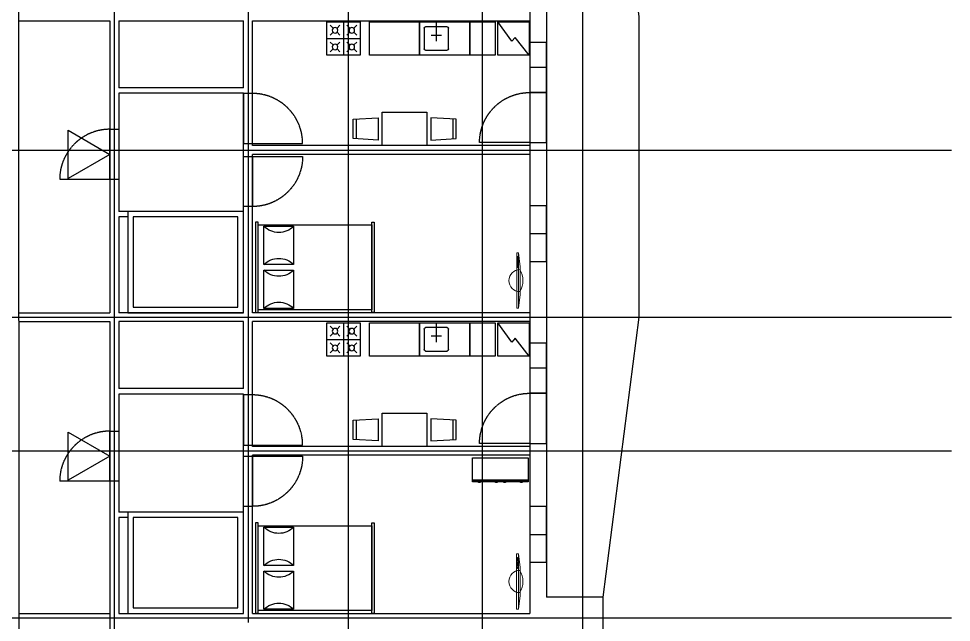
# Model space of a CAD drawing. Header units: millimetres. Extents: x -10810 to 173005, y -5940 to 37270.
# Drawn here: x 16341 to 33080, y 7417 to 18257 of the extents above; entities that cross this region are included whole.
import ezdxf

# ---------------------------------------------------------------- set-up
doc = ezdxf.new("R2010")
doc.units = ezdxf.units.MM
doc.linetypes.add('Штрих-пунктир', pattern=[24, 20, -1.5, 1, -1.5])
for name, color, linetype in [('Двери', 100, 'Continuous'), ('Мебель', 130, 'Continuous'), ('Окна', 130, 'Continuous'), ('Оси 2', 240, 'Continuous'), ('Стены', 40, 'Continuous')]:
    doc.layers.add(name, color=color, linetype=linetype)

# ---------------------------------------------------------------- blocks, each defined once
blk = doc.blocks.new('OZ862')
at = {"layer": 'Мебель'}
for p, q in [((-866, 475), (-866, 125)), ((866, 475), (866, 125))]:
    blk.add_line(p, q, dxfattribs=at)
for points in [[(-400, 0), (400, 0), (400, 600), (-400, 600)], [(-474, 100), (-924, 125), (-924, 475), (-474, 500)], [(474, 100), (924, 125), (924, 475), (474, 500)]]:
    blk.add_lwpolyline(points, close=True, dxfattribs=at)
blk = doc.blocks.new('MKICHA2')
at = {"layer": 'Мебель'}
for p, q in [((-2753, 0), (-2753, -600)), ((-1853, 0), (-2753, 0)), ((-1853, -600), (-1853, 0)), ((-185, -2), (-785, -2)), ((-785, -2), (-785, -602)), ((-723, -63), (-670, -116)), ((-599, -116), (-546, -63)), ((-485, -2), (-485, -602)), ((-370, -116), (-423, -63)), ((-299, -116), (-246, -63)), ((-185, -602), (-185, -2)), ((-185, -302), (-785, -302)), ((-723, -240), (-670, -187)), ((-599, -187), (-546, -240)), ((-423, -240), (-370, -187)), ((-246, -240), (-299, -187)), ((-723, -363), (-670, -416)), ((-723, -540), (-670, -487)), ((-599, -416), (-546, -363)), ((-599, -487), (-546, -540)), ((-370, -416), (-423, -363)), ((-423, -540), (-370, -487)), ((-299, -416), (-246, -363)), ((-246, -540), (-299, -487)), ((-2753, -600), (-1853, -600)), ((-785, -602), (-185, -602))]:
    blk.add_line(p, q, dxfattribs=at)
at = {"layer": 'Мебель', "linetype": 'Continuous'}
for p, q in [((-2371, -483), (-2371, -113)), ((-2346, -88), (-1958, -88)), ((-2152, 0), (-2152, -348)), ((-1933, -113), (-1933, -483)), ((-2057, -238), (-2247, -238)), ((-1958, -508), (-2346, -508))]:
    blk.add_line(p, q, dxfattribs=at)
at = {"layer": 'Мебель'}
for points in [[(-3817, -601), (-3254, -601), (-3254, 0), (-3817, 0)], [(-3206, -601), (-2756, -601), (-2756, -1), (-3206, -1)], [(-1852, -601), (-952, -601), (-952, -1), (-1852, -1)]]:
    blk.add_lwpolyline(points, close=True, dxfattribs=at)
blk.add_lwpolyline([(-3817, -601), (-3565, -279), (-3510, -347), (-3254, 0)], dxfattribs=at)
for centre in [(-635, -152), (-335, -152), (-635, -452), (-335, -452)]:
    blk.add_circle(centre, 50, dxfattribs=at)
at = {"layer": 'Мебель', "linetype": 'Continuous'}
for centre, start, end in [((-2346, -113), 90, 180), ((-1958, -113), 0, 90), ((-2346, -483), 180, 270), ((-1958, -483), 270, 0)]:
    blk.add_arc(centre, 25, start, end, dxfattribs=at)
blk = doc.blocks.new('A$C165f3cd8')
at = {"layer": 'Двери', "linetype": 'Штрих-пунктир'}
blk.add_line((160, 0), (1060, 0), dxfattribs=at)
blk.add_lwpolyline([(0, 900), (0, 0), (160, 0), (160, 900)], close=True, dxfattribs=at)
blk.add_arc((160, 0), 900, 0, 90, dxfattribs=at)
blk = doc.blocks.new('m_14')
at = {"layer": 'Мебель'}
for p, q in [((-813, 2083), (-813, 2133)), ((-813, 2133), (809, 2133)), ((762, 2083), (-813, 2083)), ((-761, 2083), (-761, 45)), ((809, 2082), (686, 2082)), ((762, 45), (762, 2083)), ((809, 2133), (809, 2082)), ((-50, 1981), (-736, 1981)), ((-736, 1981), (-736, 1448)), ((-50, 1448), (-50, 1981)), ((738, 1981), (52, 1981)), ((52, 1981), (52, 1448)), ((738, 1448), (738, 1981)), ((-736, 1448), (-50, 1448)), ((52, 1448), (738, 1448)), ((812, 45), (-812, 45)), ((-812, 45), (-812, 0)), ((-812, 0), (812, 0)), ((-761, 45), (762, 45)), ((812, 0), (812, 45))]:
    blk.add_line(p, q, dxfattribs=at)
for centre, start, end in [((-1002, 1714), 0, 45), ((217, 1714), 135, 180), ((-215, 1714), 0, 45), ((1004, 1714), 135, 180), ((-1002, 1714), 315, 0), ((217, 1714), 180, 225), ((-215, 1714), 315, 0), ((1004, 1714), 180, 225)]:
    blk.add_arc(centre, 377, start, end, dxfattribs=at)
blk = doc.blocks.new('Телевизор 2 10')
at = {"layer": 'Мебель', "linetype": 'Continuous', "lineweight": 20}
for p, q in [((355, 91), (0, 46)), ((0, 46), (0, 0)), ((0, 46), (1422, 46)), ((0, 0), (1422, 0)), ((1066, 91), (355, 91)), ((1043, 18), (1043, 30)), ((1043, 30), (1090, 30)), ((1090, 18), (1043, 18)), ((1422, 46), (1066, 91)), ((1090, 30), (1090, 18)), ((1114, 18), (1114, 30)), ((1114, 30), (1208, 30)), ((1208, 18), (1114, 18)), ((1208, 30), (1208, 18)), ((1232, 18), (1232, 30)), ((1232, 30), (1327, 30)), ((1327, 18), (1232, 18)), ((1327, 30), (1327, 18)), ((1422, 0), (1422, 46))]:
    blk.add_line(p, q, dxfattribs=at)
for centre, radius, start, end in [((711, -409), 569, 60, 120), ((711, 83), 284, 180, 0)]:
    blk.add_arc(centre, radius, start, end, dxfattribs=at)
blk = doc.blocks.new('SIDE-OP TAMBOUR&  EXT UNIT9')
at = {"layer": 'Мебель', "linetype": 'Continuous'}
for p, q in [((0, 0), (-1000, 0)), ((-1000, 0), (-1000, -400)), ((0, -400), (0, 0)), ((-1000, -400), (0, -400)), ((0, -400), (-1000, -400)), ((-1000, -400), (-1000, -430)), ((-1000, -430), (0, -430)), ((-860, -430), (-890, -430)), ((-890, -430), (-890, -440)), ((-890, -440), (-859, -440)), ((-859, -440), (-860, -430)), ((-560, -430), (-590, -430)), ((-590, -430), (-590, -440)), ((-590, -440), (-559, -440)), ((-559, -440), (-560, -430)), ((-410, -430), (-440, -430)), ((-440, -430), (-440, -440)), ((-440, -440), (-410, -440)), ((-410, -440), (-410, -430)), ((-110, -430), (-140, -430)), ((-140, -430), (-140, -440)), ((-140, -440), (-110, -440)), ((-110, -440), (-110, -430)), ((0, -430), (0, -400))]:
    blk.add_line(p, q, dxfattribs=at)
blk = doc.blocks.new('A$C8e7d7bf6')
at = {"layer": 'Мебель', "color": 4}
for name, p in [('MKICHA2', (3817, 5220)), ('OZ862', (2235, 2997))]:
    blk.add_blockref(name, p, dxfattribs=at)
at = {"layer": 'Мебель', "color": 4, "linetype": 'Continuous'}
blk.add_blockref('SIDE-OP TAMBOUR&  EXT UNIT9', (1015, 2793), dxfattribs=at)
at = {"layer": 'Мебель', "color": 4, "rotation": 270}
blk.add_blockref('m_14', (2778, 812), dxfattribs=at)
at = {"layer": 'Мебель', "color": 4, "xscale": 0.7000000000116415, "yscale": 0.7000000000116415, "zscale": 0.7000000000116415, "rotation": 90}
blk.add_blockref('Телевизор 2 10', (223, 76), dxfattribs=at)
blk = doc.blocks.new('A$Ce87d5fae')
at = {"layer": 'Двери', "linetype": 'Штрих-пунктир'}
blk.add_line((300, 0), (1200, 0), dxfattribs=at)
blk.add_lwpolyline([(300, 0), (0, 0), (0, 900), (300, 900)], close=True, dxfattribs=at)
blk.add_arc((300, 0), 900, 0, 90, dxfattribs=at)
blk = doc.blocks.new('A$C430118ef')
at = {"layer": 'Окна', "linetype": 'Штрих-пунктир'}
for p, q in [((0, 0), (0, 900)), ((0, 900), (300, 900)), ((300, 900), (300, 0)), ((0, 450), (300, 450)), ((300, 0), (0, 0))]:
    blk.add_line(p, q, dxfattribs=at)
blk = doc.blocks.new('A$C04651dfc')
at = {"layer": 'Окна', "linetype": 'Штрих-пунктир'}
for p, q in [((0, 500), (0, 1000)), ((0, 1000), (300, 1000)), ((300, 1000), (300, 500)), ((300, 500), (0, 500)), ((0, 0), (0, 500)), ((300, 500), (300, 0)), ((300, 0), (0, 0))]:
    blk.add_line(p, q, dxfattribs=at)

msp = doc.modelspace()

# ---------------------------------------------------------------- linework, layer by layer
at = {"layer": 'Двери', "linetype": 'Штрих-пунктир'}
for p, q in [((17977.304, 15370), (17077.304, 15370)), ((17977.304, 9950), (17077.304, 9950))]:
    msp.add_line(p, q, dxfattribs=at)
at = {"layer": 'Двери'}
for points in [[(17977.304, 15820), (17227.304, 15386.987), (17227.304, 16253.013)], [(17977.304, 10400), (17227.304, 9966.987), (17227.304, 10833.013)]]:
    msp.add_lwpolyline(points, close=True, dxfattribs=at)
at = {"layer": 'Двери', "linetype": 'Штрих-пунктир'}
for points in [[(18137.304, 16270), (18137.304, 15370), (17977.304, 15370), (17977.304, 16270)], [(18137.304, 10850), (18137.304, 9950), (17977.304, 9950), (17977.304, 10850)]]:
    msp.add_lwpolyline(points, close=True, dxfattribs=at)
for centre in [(17977.304, 15370), (17977.304, 9950)]:
    msp.add_arc(centre, 900, 90, 180, dxfattribs=at)
at = {"layer": 'Оси 2', "linetype": 'Штрих-пунктир'}
for p, q in [((18057.304, 35270), (18057.304, -3940)), ((20457.304, 35270), (20457.304, 7416.76)), ((22257.304, 35270), (22257.304, -3940)), ((24657.304, 35270), (24657.304, -3940)), ((26457.304, 35270), (26457.304, -3940)), ((-8810, 15896.76), (33080, 15896.76)), ((-8810, 12896.76), (33080, 12896.76)), ((-8810, 7496.76), (33080, 7496.76))]:
    msp.add_line(p, q, dxfattribs=at)
at = {"layer": 'Оси 2', "linetype": 'Continuous'}
msp.add_line((-8810, 10496.76), (33080, 10496.76), dxfattribs=at)
at = {"layer": 'Стены', "linetype": 'Continuous'}
for p, q in [((16337.234, 29016.76), (16344.672, 5940)), ((25512.352, 23776.76), (25512.352, 7576.76)), ((25812.352, 23406.76), (25812.352, 7866.76)), ((17977.304, 18216.76), (17977.304, 12976.76)), ((18137.304, 18216.76), (18137.304, 17016.76)), ((20377.304, 17016.76), (18137.304, 17016.76)), ((18137.304, 16916.76), (18137.304, 14796.76)), ((20377.304, 16916.76), (18137.304, 16916.76)), ((25512.352, 15976.76), (20537.304, 15976.76)), ((25512.352, 15816.76), (20537.304, 15816.76)), ((18297.304, 14796.76), (18137.304, 14796.76)), ((18137.304, 14696.76), (18137.304, 12976.76)), ((18297.304, 14696.76), (18137.304, 14696.76)), ((17977.304, 12816.76), (17977.304, 5940)), ((18137.304, 12816.76), (18137.304, 11616.76)), ((20377.304, 11616.76), (18137.304, 11616.76)), ((18137.304, 11516.76), (18137.304, 9396.76)), ((20377.304, 11516.76), (18137.304, 11516.76)), ((25512.352, 10576.76), (20537.304, 10576.76)), ((25512.352, 10416.76), (20537.304, 10416.76)), ((18297.304, 9396.76), (18137.304, 9396.76)), ((18137.304, 9296.76), (18137.304, 7576.76)), ((18297.304, 9296.76), (18137.304, 9296.76)), ((26827.304, 7866.76), (25812.352, 7866.76))]:
    msp.add_line(p, q, dxfattribs=at)
at = {"layer": 'Стены', "linetype": 'Штрих-пунктир'}
for p, q in [((16344.171, 18216.76), (17977.304, 18216.76)), ((16344.171, 12976.76), (17977.304, 12976.76)), ((16344.171, 12816.76), (17977.304, 12816.76)), ((16344.171, 7576.76), (17977.304, 7576.76))]:
    msp.add_line(p, q, dxfattribs=at)
at = {"layer": 'Стены', "linetype": 'Continuous'}
for points in [[(26827.304, 23406.76), (27472.255, 18296.76), (27472.255, 12896.76), (26827.304, 7866.76)], [(18137.304, 18216.76), (20377.304, 18216.76)], [(20377.304, 17016.76), (20377.304, 18216.76)], [(20537.304, 15976.76), (20537.304, 18216.76)], [(20537.304, 18216.76), (25512.352, 18216.76)], [(20377.304, 12976.76), (20377.304, 16916.76)], [(20537.304, 12976.76), (20537.304, 15816.76)], [(20377.304, 12976.76), (18137.304, 12976.76)], [(20707.304, 12976.76), (20537.304, 12976.76)], [(25512.352, 12976.76), (20707.304, 12976.76)], [(19034.608, 12816.76), (18137.304, 12816.76)], [(20377.304, 12816.76), (19034.608, 12816.76)], [(20377.304, 11616.76), (20377.304, 12816.76)], [(20837.304, 12816.76), (20537.304, 12816.76)], [(20537.304, 10576.76), (20537.304, 12816.76)], [(25512.352, 12816.76), (20837.304, 12816.76)], [(20377.304, 7576.76), (20377.304, 11516.76)], [(20537.304, 7576.76), (20537.304, 10416.76)], [(26827.304, 7866.76), (26827.304, 4546.76)], [(18137.304, 7576.76), (20377.304, 7576.76)], [(20537.304, 7576.76), (20807.304, 7576.76)], [(20807.304, 7576.76), (25512.352, 7576.76)]]:
    msp.add_lwpolyline(points, dxfattribs=at)
for points in [[(20377.304, 14796.76), (18297.304, 14796.76), (18297.304, 12976.76), (20377.304, 12976.76)], [(20277.304, 14696.76), (18397.304, 14696.76), (18397.304, 13076.76), (20277.304, 13076.76)], [(20377.304, 9396.76), (18297.304, 9396.76), (18297.304, 7576.76), (20377.304, 7576.76)], [(20277.304, 9296.76), (18397.304, 9296.76), (18397.304, 7676.76), (20277.304, 7676.76)]]:
    msp.add_lwpolyline(points, close=True, dxfattribs=at)

# ---------------------------------------------------------------- block references
at = {"layer": 'Двери', "linetype": 'Штрих-пунктир'}
for p in [(20377.304, 16013.302), (20377.306, 10600)]:
    msp.add_blockref('A$C165f3cd8', p, dxfattribs=at)
at = {"layer": 'Двери', "linetype": 'Штрих-пунктир', "xscale": -1}
for p in [(25812.352, 16030), (25812.352, 10630)]:
    msp.add_blockref('A$Ce87d5fae', p, dxfattribs=at)
at = {"layer": 'Двери', "linetype": 'Штрих-пунктир', "xscale": -1, "rotation": 180}
for p in [(20377.304, 15783.303), (20377.304, 10400)]:
    msp.add_blockref('A$C165f3cd8', p, dxfattribs=at)
at = {"layer": 'Мебель', "color": 4, "xscale": -1}
for name, p in [('MKICHA2', (21684.608, 18200.062)), ('OZ862', (23266.865, 15976.76)), ('OZ862', (23266.865, 15976.76))]:
    msp.add_blockref(name, p, dxfattribs=at)
at = {"layer": 'Мебель', "color": 4, "xscale": -1, "rotation": 90.00000000000007}
msp.add_blockref('m_14', (22723.232, 13792.02), dxfattribs=at)
at = {"layer": 'Мебель', "color": 4, "xscale": -0.7000000000116415, "yscale": 0.7000000000116415, "zscale": 0.7000000000116415, "rotation": 270.0000000000001}
msp.add_blockref('Телевизор 2 10', (25278.736, 13055.716), dxfattribs=at)
at = {"layer": 'Мебель', "linetype": 'Штрих-пунктир', "xscale": -1}
msp.add_blockref('A$C8e7d7bf6', (25501.529, 7576.76), dxfattribs=at)
at = {"layer": 'Окна', "linetype": 'Штрих-пунктир', "xscale": -1, "rotation": 359.9999999999961}
for name, p in [('A$C430118ef', (25812.353, 16930)), ('A$C04651dfc', (25812.352, 13896.76)), ('A$C430118ef', (25812.353, 11530)), ('A$C04651dfc', (25812.352, 8496.76))]:
    msp.add_blockref(name, p, dxfattribs=at)

doc.saveas('drawing.dxf')
